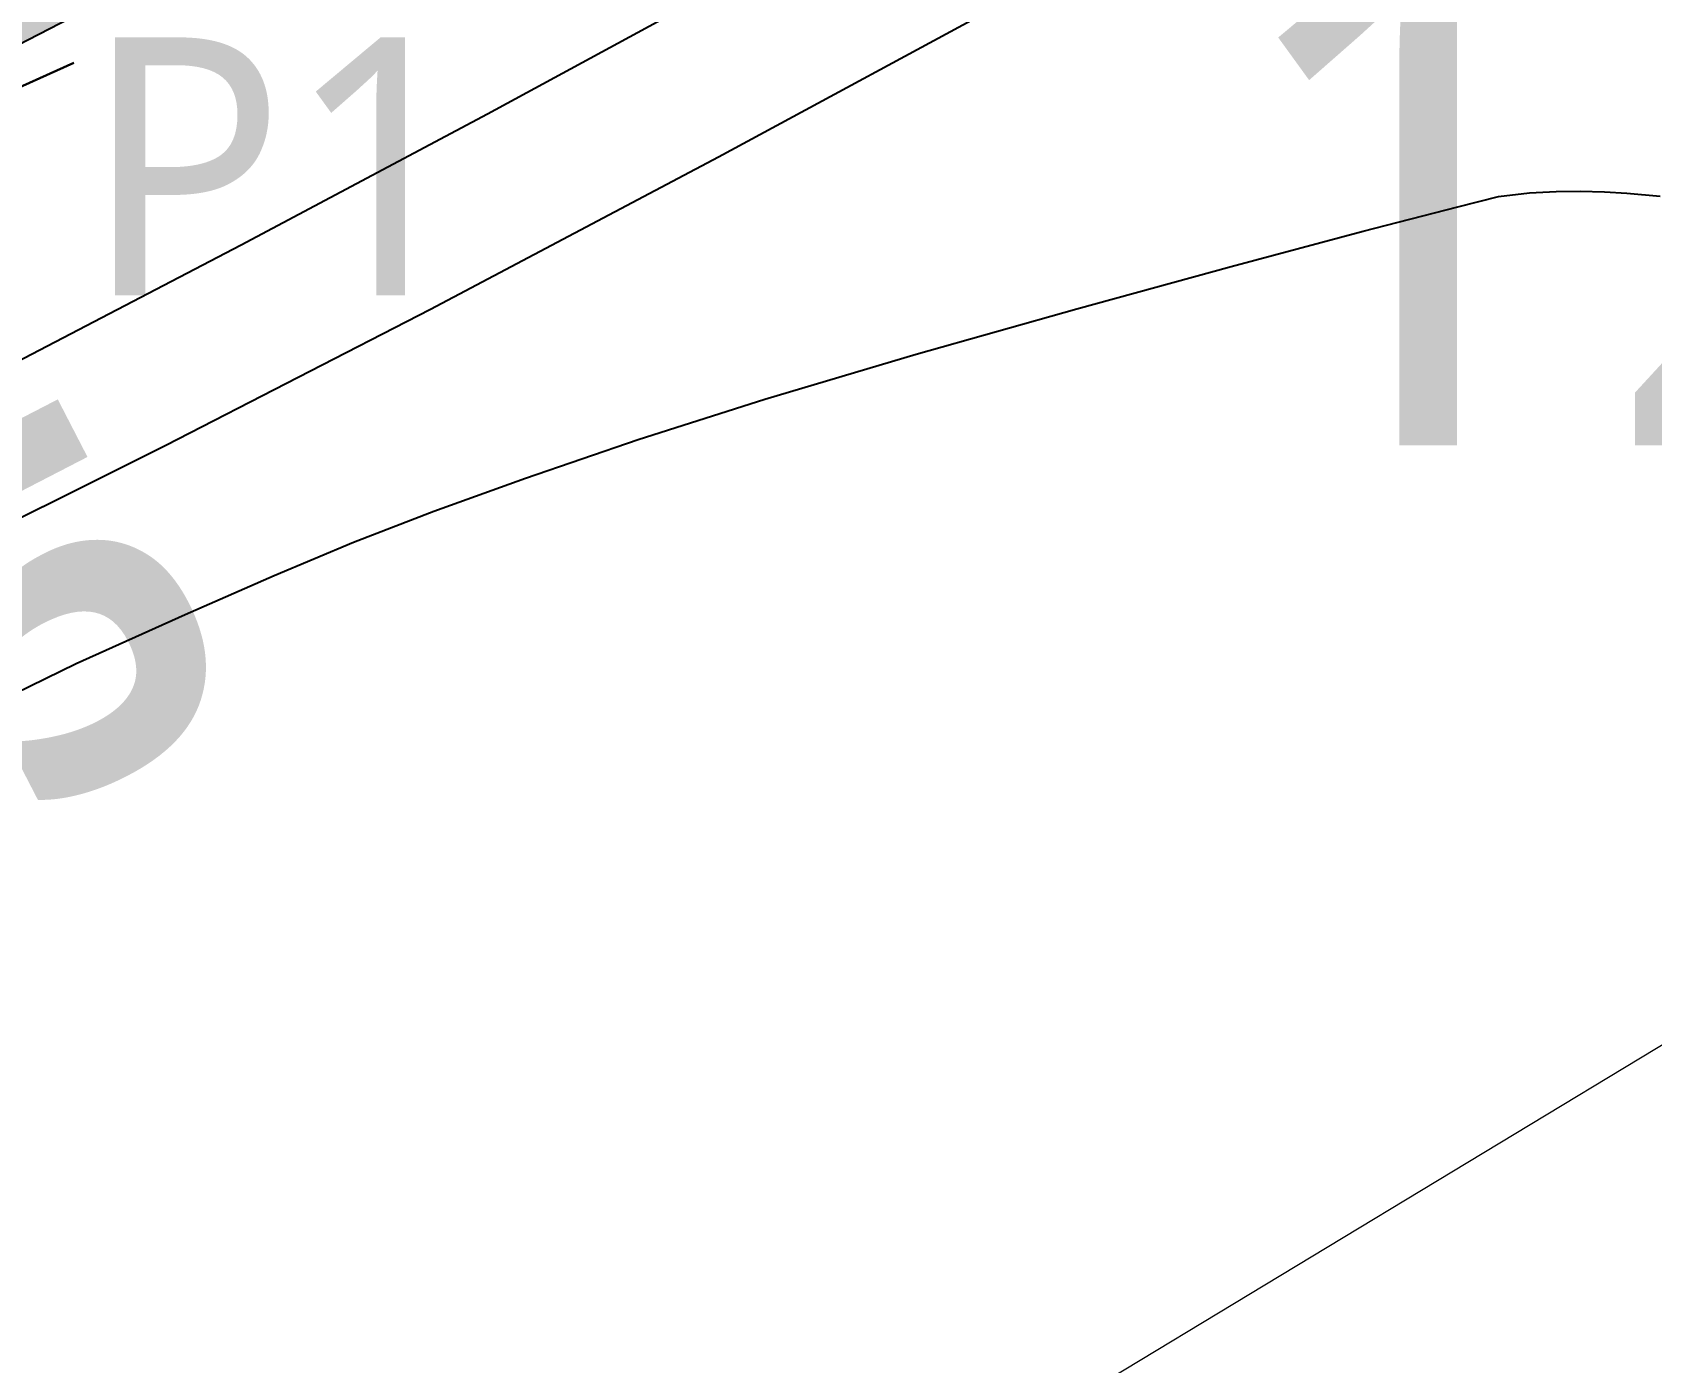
# Model space of a CAD drawing. Header units: millimetres. Extents: x 86 to 591881, y 99 to 1307229.
# Drawn here: x 590714.26 to 590722.11, y 1307024.72 to 1307031.16 of the extents above; entities that cross this region are included whole.
import ezdxf
from ezdxf.enums import TextEntityAlignment as Align

# ---------------------------------------------------------------- set-up
doc = ezdxf.new("R2010")
doc.units = ezdxf.units.MM
for name, pattern in [('CENTER2', [1.125, 0.75, -0.125, 0.125, -0.125]), ('DASHED', [0.75, 0.5, -0.25]), ('DASHED2', [0.375, 0.25, -0.125]), ('HIDDEN', [0.375, 0.25, -0.125]), ('PHANTOM', [2.5, 1.25, -0.25, 0.25, -0.25, 0.25, -0.25])]:
    doc.linetypes.add(name, pattern=pattern)
for name, color, linetype in [('C-PROP-LINE', 230, 'Continuous'), ('C-ROAD-CORR-BNDY', 1, 'CENTER2'), ('C-ROAD-CORR-PATT', 150, 'Continuous'), ('C-ROAD-SAMP', 150, 'HIDDEN'), ('C-ROAD-STAN-MAJR', 11, 'Continuous'), ('C-TINN-BNDY', 110, 'Continuous'), ('C-TOPO-MAJR', 9, 'Continuous'), ('C-TOPO-MINR', 8, 'Continuous'), ('Perimetro', 7, 'Continuous'), ('Plano', 7, 'Continuous')]:
    doc.layers.add(name, color=color, linetype=linetype)
doc.layers.add('CUADROS', color=9, linetype='Continuous', lineweight=20)
doc.styles.add('ST - ETIQUETAS', font='', dxfattribs={"height": 2.5})
doc.styles.get("Standard").update_dxf_attribs({"font": 'simplex.shx'})
doc.styles.get('ST - ETIQUETAS').set_extended_font_data('Roboto Thin')

msp = doc.modelspace()

# ---------------------------------------------------------------- hatches: boundary and pattern name
at = {"layer": 'C-ROAD-CORR-PATT', "linetype": 'Continuous', "lineweight": 5}
h = msp.add_hatch(dxfattribs=at)
h.set_pattern_fill('AR-HBONE', color=30, scale=0.003, style=0)
h.set_pattern_definition([(45, (590688.93245, 1307082.9356), (0, 0.4310523), [0.9144, -0.3048]), (135, (590689.14798, 1307083.15113), (4e-17, 0.4310523), [0.9144, -0.3048])])
h.paths.add_polyline_path([(590688.9325, 1307082.9356), (590690.1157, 1307080.6446), (590699.293, 1307062.8745), (590708.4704, 1307045.1044), (590715.3864, 1307031.713), (590714.0537, 1307031.0247), (590707.1377, 1307044.4161), (590697.9603, 1307062.1862), (590688.7829, 1307079.9563), (590687.5997, 1307082.2473), (590688.9325, 1307082.9356)], flags=0)

# ---------------------------------------------------------------- linework, layer by layer
at = {"layer": 'C-PROP-LINE', "color": 242, "linetype": 'PHANTOM', "lineweight": 30, "ltscale": 2}
msp.add_polyline3d([(590685.7185, 1307018.866, 0), (590705.8106, 1307027.0952, 0), (590718.7817, 1307032.9661, 0), (590725.4952, 1307036.4947, 0), (590741.9385, 1307046.1995, 0), (590756.295, 1307055.3853, 0), (590771.4915, 1307065.0337, 0), (590782.862, 1307071.8265, 0), (590795.518, 1307080.0104, 0)], dxfattribs=at)
at = {"layer": 'C-ROAD-CORR-BNDY', "color": 166, "linetype": 'DASHED', "lineweight": 30, "ltscale": 4}
msp.add_lwpolyline([(590680.0474, 1307078.3469), (590681.2306, 1307076.0559), (590690.408, 1307058.2858), (590699.5854, 1307040.5157), (590706.5014, 1307027.1243), (590715.3864, 1307031.713), (590708.4704, 1307045.1044), (590699.293, 1307062.8745), (590690.1157, 1307080.6446), (590688.9325, 1307082.9356)], close=True, dxfattribs=at)
at = {"layer": 'C-ROAD-SAMP', "color": 1, "linetype": 'DASHED2', "lineweight": 25, "ltscale": 10}
msp.add_lwpolyline([(590728.714, 1307038.596), (590710.9439, 1307029.4186), (590693.1739, 1307020.2412)], dxfattribs=at)
at = {"layer": 'C-TINN-BNDY', "color": 110, "linetype": 'Continuous', "lineweight": -3}
msp.add_polyline3d([(590690.1157, 1307080.6446, 459.8921), (590699.293, 1307062.8745, 459.1046), (590708.4704, 1307045.1044, 458.317), (590715.3864, 1307031.713, 457.7235), (590715.3863, 1307031.7129, 457.5235), (590714.0537, 1307031.0247, 457.4935), (590713.7427, 1307030.8641, 457.39), (590713.6096, 1307030.7953, 457.39), (590713.6094, 1307030.7952, 456.94), (590710.9439, 1307029.4186, 457), (590708.2784, 1307028.042, 456.94), (590708.2782, 1307028.0419, 457.39), (590708.1451, 1307027.9732, 457.39), (590707.8342, 1307027.8126, 457.4935), (590706.5014, 1307027.1243, 457.5235), (590699.5854, 1307040.5157, 458.117), (590690.408, 1307058.2858, 458.9046), (590681.2306, 1307076.0559, 459.6921), (590680.1839, 1307078.0827, 458.9284)], dxfattribs=at)
at = {"layer": 'C-TOPO-MAJR', "color": 40, "linetype": 'Continuous', "lineweight": -3, "elevation": 456.5}
msp.add_lwpolyline([(590704.6806, 1307024.3941), (590705.8388, 1307024.8905), (590706.9724, 1307025.3875), (590708.0897, 1307025.8883), (590709.1988, 1307026.3963), (590710.3081, 1307026.9148), (590711.4258, 1307027.4473), (590712.5601, 1307027.9969), (590713.7193, 1307028.5671), (590714.9116, 1307029.1611), (590716.1942, 1307029.8182), (590717.5894, 1307030.557), (590719.0532, 1307031.3498), (590720.5416, 1307032.1687), (590722.0105, 1307032.986), (590723.4161, 1307033.7741)], dxfattribs=at)
at = {"layer": 'C-TOPO-MINR', "color": 44, "linetype": 'Continuous', "lineweight": -3}
for points, elevation in [([(590702.9215, 1307024.5539), (590704.1546, 1307025.0362), (590705.3859, 1307025.53), (590706.6191, 1307026.0388), (590707.8577, 1307026.566), (590709.1054, 1307027.1151), (590710.3657, 1307027.6897), (590711.6218, 1307028.2839), (590712.8566, 1307028.889), (590714.0737, 1307029.5046), (590715.2767, 1307030.1301), (590716.4693, 1307030.7649), (590717.655, 1307031.4083), (590718.8374, 1307032.0598), (590720.0201, 1307032.7188), (590721.2067, 1307033.3848), (590722.4009, 1307034.0571)], 456.75), ([(590714.0293, 1307027.8849), (590714.477, 1307028.1029), (590715.0045, 1307028.3405), (590715.4359, 1307028.5298), (590715.8213, 1307028.6901), (590716.2104, 1307028.8404), (590716.6535, 1307029), (590717.2004, 1307029.1882), (590717.8135, 1307029.3839), (590718.5473, 1307029.6007), (590719.3258, 1307029.8205), (590720.0731, 1307030.0251), (590720.7133, 1307030.196), (590721.1706, 1307030.3152), (590721.3691, 1307030.3643), (590721.5192, 1307030.3823), (590721.6476, 1307030.3886), (590721.7648, 1307030.3901), (590721.8819, 1307030.3867), (590721.9907, 1307030.3801), (590722.1518, 1307030.3664)], 456.25)]:
    msp.add_lwpolyline(points, dxfattribs=dict(at, elevation=elevation))
at = {"layer": 'Plano', "lineweight": 13}
msp.add_lwpolyline([(590642.0277, 1306927.4364), (590636.6652, 1306941.6323), (590630.6614, 1306958.1424), (590625.3452, 1306974.0479), (590625.2152, 1306979.2579), (590626.0681, 1306983.5786), (590635.3193, 1306991.724), (590646.7798, 1306996.3435), (590661.6445, 1307001.6837), (590680.9434, 1307008.2177), (590694.3115, 1307012.4744), (590709.8659, 1307018.8311), (590728.4402, 1307030.0505), (590743.7954, 1307038.7228), (590765.1544, 1307052.1506), (590782.3379, 1307062.9113), (590800.6336, 1307074.6563)], dxfattribs=at)

# ---------------------------------------------------------------- texts
at = {"layer": 'C-ROAD-STAN-MAJR', "color": 7, "linetype": 'Continuous', "lineweight": -3, "insert": (590712.0911, 1307027.1974), "char_height": 1.75, "attachment_point": 5, "rotation": 27.31415}
msp.add_mtext('{\\fRoboto Black|b1|i0|c0|p2;\\C18;\\c0;0+075}', dxfattribs=at)
at = {"layer": 'CUADROS', "style": 'ST - ETIQUETAS'}
msp.add_text('P1', height=1.25, dxfattribs=at).set_placement((590715.4659, 1307030.5102), align=Align.MIDDLE_CENTER)
at = {"layer": 'Perimetro', "color": 3, "style": 'ST - ETIQUETAS'}
msp.add_text('12', height=2.5, dxfattribs=at).set_placement((590720.0112, 1307029.1597))

doc.saveas('drawing.dxf')
